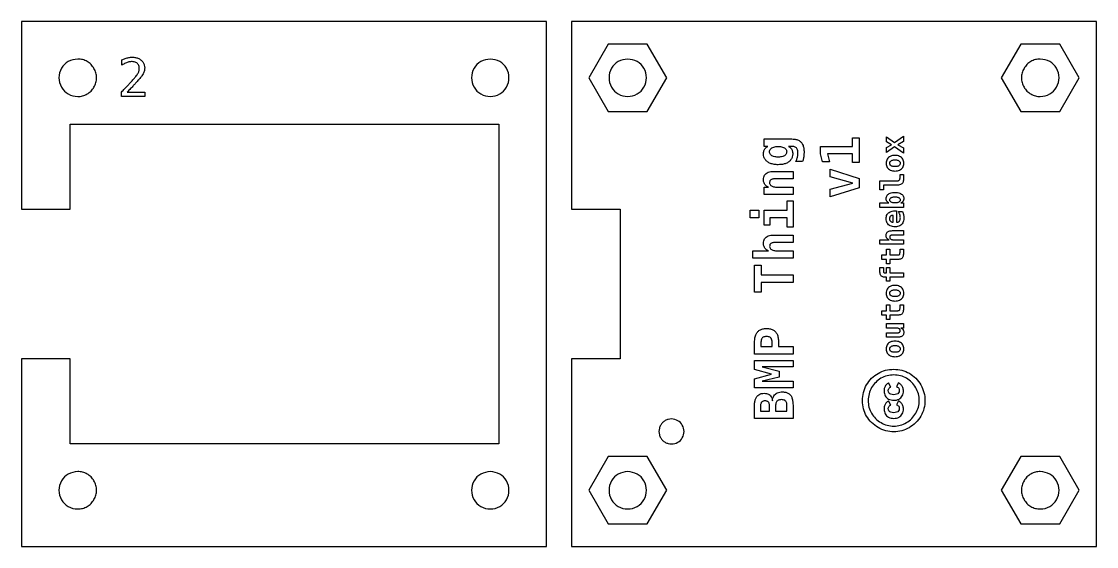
# Model space of a CAD drawing. Extents: x 2 to 176, y 2 to 88.
# Drawn here: x 90 to 176, y 46 to 88 of the extents above; entities that cross this region are included whole.
import ezdxf

# ---------------------------------------------------------------- set-up
doc = ezdxf.new("R2010")
doc.units = 0
for name, color, linetype in [('Material', 7, 'CONTINUOUS'), ('Screws', 7, 'CONTINUOUS'), ('Text', 7, 'CONTINUOUS')]:
    doc.layers.add(name, color=color, linetype=linetype)

msp = doc.modelspace()

# ---------------------------------------------------------------- linework, layer by layer
at = {"layer": 'Material', "color": 1}
for p, q in [((90.000226, 88.000237), (90.000226, 73.000016)), ((132.000075, 88.000237), (90.000226, 88.000237)), ((90.000226, 88.000237), (90.000226, 88.000237)), ((132.000075, 45.999838), (132.000075, 88.000237)), ((133.999882, 88.000237), (133.999882, 73.000016)), ((175.99973, 88.000237), (133.999882, 88.000237)), ((133.999882, 88.000237), (133.999882, 88.000237)), ((175.99973, 45.999838), (175.99973, 88.000237)), ((94.499797, 84.999972), (94.499797, 84.999972)), ((127.499951, 84.999972), (127.499951, 84.999972)), ((138.500005, 84.999972), (138.500005, 84.999972)), ((171.500159, 84.999972), (171.500159, 84.999972)), ((93.900075, 73.000016), (93.900075, 79.799807)), ((93.900075, 79.799807), (128.199995, 79.799807)), ((128.199995, 79.799807), (128.199995, 54.200267)), ((90.000226, 73.000016), (93.900075, 73.000016)), ((133.999882, 73.000016), (137.89973, 73.000016)), ((137.89973, 73.000016), (137.89973, 61.000059)), ((93.900075, 61.000059), (90.000226, 61.000059)), ((90.000226, 61.000059), (90.000226, 45.999838)), ((93.900075, 54.200267), (93.900075, 61.000059)), ((137.89973, 61.000059), (133.999882, 61.000059)), ((133.999882, 61.000059), (133.999882, 45.999838)), ((142.000221, 56.200077), (142.000221, 56.200077)), ((128.199995, 54.200267), (93.900075, 54.200267)), ((94.499797, 51.999817), (94.499797, 51.999817)), ((127.499951, 51.999817), (127.499951, 51.999817)), ((138.500005, 51.999817), (138.500005, 51.999817)), ((171.500159, 51.999817), (171.500159, 51.999817)), ((90.000226, 45.999838), (132.000075, 45.999838)), ((133.999882, 45.999838), (175.99973, 45.999838))]:
    msp.add_line(p, q, dxfattribs=at)
for points, knots in [([(94.499797, 84.999972), (94.631077, 84.990006), (94.89255, 84.970157), (95.2585, 84.812834), (95.572923, 84.573419), (95.814028, 84.258661), (95.965638, 83.892882), (96.017558, 83.500109), (95.965637, 83.107375), (95.814031, 82.741479), (95.57291, 82.427153), (95.258546, 82.186129), (94.892378, 82.03478), (94.369846, 81.965115), (93.713798, 82.141155), (93.141153, 82.714493), (92.928312, 83.501475), (93.140982, 84.280381), (93.714464, 84.877469), (94.235406, 84.95873), (94.499797, 84.999972)], [0, 0, 0, 0, 0.392706, 0.782162, 1.174868, 1.567574, 1.95703, 2.349736, 2.742443, 3.131898, 3.524605, 3.917311, 4.306767, 4.699473, 5.483668, 6.244608, 7.028803, 7.812997, 8.573938, 9.358133, 9.358133, 9.358133, 9.358133]), ([(127.499951, 84.999972), (127.764341, 84.95873), (128.285281, 84.87747), (128.858778, 84.280376), (129.071387, 83.501493), (128.858778, 82.714428), (128.285281, 82.141393), (127.499951, 81.928629), (126.714622, 82.141394), (126.141126, 82.714429), (125.928518, 83.501493), (126.141126, 84.280375), (126.714622, 84.877469), (127.235561, 84.95873), (127.499951, 84.999972)], [0, 0, 0, 0, 0.784195, 1.545135, 2.32933, 3.113525, 3.874465, 4.65866, 5.442853, 6.203793, 6.987987, 7.77218, 8.53312, 9.317314, 9.317314, 9.317314, 9.317314]), ([(138.500005, 84.999972), (138.764395, 84.95873), (139.285334, 84.877469), (139.85883, 84.280375), (140.071438, 83.501493), (139.85883, 82.714429), (139.285334, 82.141394), (138.500005, 81.928629), (137.714675, 82.141393), (137.141178, 82.714428), (136.92857, 83.501493), (137.141178, 84.280376), (137.714675, 84.87747), (138.235615, 84.95873), (138.500005, 84.999972)], [0, 0, 0, 0, 0.784194, 1.545133, 2.329327, 3.113521, 3.87446, 4.658654, 5.442849, 6.203789, 6.987984, 7.772179, 8.533119, 9.317314, 9.317314, 9.317314, 9.317314]), ([(171.500159, 84.999972), (171.76455, 84.95873), (172.285492, 84.877469), (172.858974, 84.280381), (173.071645, 83.501475), (172.858804, 82.714493), (172.286158, 82.141155), (171.63011, 81.965115), (171.107578, 82.03478), (170.74141, 82.186129), (170.427046, 82.427153), (170.185925, 82.741479), (170.034319, 83.107375), (169.982398, 83.500109), (170.034318, 83.892882), (170.185928, 84.258661), (170.427033, 84.573419), (170.741456, 84.812834), (171.107406, 84.970157), (171.368879, 84.990006), (171.500159, 84.999972)], [0, 0, 0, 0, 0.784195, 1.545135, 2.32933, 3.113525, 3.874465, 4.65866, 5.051366, 5.440822, 5.833528, 6.226234, 6.61569, 7.008396, 7.401102, 7.790558, 8.183264, 8.575971, 8.965426, 9.358133, 9.358133, 9.358133, 9.358133]), ([(142.000221, 56.200077), (142.176482, 56.172582), (142.523776, 56.118407), (142.906097, 55.720349), (143.047877, 55.201078), (142.905983, 54.676427), (142.524219, 54.294189), (142.086847, 54.176864), (141.738466, 54.223237), (141.49431, 54.324117), (141.284692, 54.484796), (141.123909, 54.694359), (141.022816, 54.938315), (140.988193, 55.200168), (141.022815, 55.462047), (141.123912, 55.705924), (141.284684, 55.915776), (141.494341, 56.075382), (141.738351, 56.180243), (141.91269, 56.193447), (142.000221, 56.200077)], [0, 0, 0, 0, 0.522796, 1.030089, 1.552886, 2.075682, 2.582975, 3.105771, 3.367606, 3.627273, 3.889108, 4.150943, 4.41061, 4.672445, 4.93428, 5.193947, 5.455782, 5.717617, 5.977284, 6.239119, 6.239119, 6.239119, 6.239119]), ([(94.499797, 51.999817), (94.631077, 51.989851), (94.89255, 51.970002), (95.2585, 51.812678), (95.572924, 51.573263), (95.814029, 51.258505), (95.965638, 50.892725), (96.017558, 50.499952), (95.965637, 50.107219), (95.814031, 49.741322), (95.57291, 49.426997), (95.258546, 49.185973), (94.892378, 49.034624), (94.369846, 48.964959), (93.713798, 49.140998), (93.141153, 49.714336), (92.928312, 50.501318), (93.140981, 51.280225), (93.714463, 51.877314), (94.235406, 51.958575), (94.499797, 51.999817)], [0, 0, 0, 0, 0.392707, 0.782163, 1.174869, 1.567576, 1.957032, 2.349738, 2.742444, 3.1319, 3.524606, 3.917312, 4.306768, 4.699474, 5.483668, 6.244609, 7.028803, 7.812998, 8.573939, 9.358135, 9.358135, 9.358135, 9.358135]), ([(127.499951, 51.999817), (127.764341, 51.958575), (128.285281, 51.877315), (128.858779, 51.28022), (129.071386, 50.501336), (128.858778, 49.714271), (128.285281, 49.141237), (127.499951, 48.928473), (126.714623, 49.141238), (126.141126, 49.714272), (125.928519, 50.501336), (126.141125, 51.280219), (126.714622, 51.877314), (127.235561, 51.958575), (127.499951, 51.999817)], [0, 0, 0, 0, 0.784195, 1.545136, 2.329332, 3.113526, 3.874466, 4.658661, 5.442854, 6.203794, 6.987987, 7.772181, 8.533122, 9.317316, 9.317316, 9.317316, 9.317316]), ([(138.500005, 51.999817), (138.764395, 51.958575), (139.285334, 51.877314), (139.858831, 51.280219), (140.071438, 50.501336), (139.85883, 49.714272), (139.285333, 49.141238), (138.500005, 48.928473), (137.714676, 49.141237), (137.141178, 49.714271), (136.92857, 50.501336), (137.141177, 51.28022), (137.714675, 51.877315), (138.235615, 51.958575), (138.500005, 51.999817)], [0, 0, 0, 0, 0.784194, 1.545135, 2.329329, 3.113522, 3.874462, 4.658655, 5.44285, 6.20379, 6.987984, 7.77218, 8.533121, 9.317316, 9.317316, 9.317316, 9.317316]), ([(171.500159, 51.999817), (171.764551, 51.958575), (172.285493, 51.877314), (172.858975, 51.280225), (173.071645, 50.501318), (172.858803, 49.714336), (172.286158, 49.140998), (171.63011, 48.964959), (171.107578, 49.034624), (170.74141, 49.185973), (170.427046, 49.426997), (170.185925, 49.741322), (170.034319, 50.107219), (169.982399, 50.499952), (170.034318, 50.892725), (170.185928, 51.258505), (170.427033, 51.573263), (170.741456, 51.812678), (171.107406, 51.970002), (171.368879, 51.989851), (171.500159, 51.999817)], [0, 0, 0, 0, 0.784195, 1.545136, 2.329332, 3.113526, 3.874466, 4.658661, 5.051367, 5.440822, 5.833529, 6.226235, 6.61569, 7.008396, 7.401103, 7.790559, 8.183266, 8.575972, 8.965428, 9.358135, 9.358135, 9.358135, 9.358135])]:
    msp.add_open_spline(points, degree=3, knots=knots, dxfattribs=at)
at = {"layer": 'Screws', "color": 5}
for p, q in [((136.93841, 86.195006), (135.38233, 83.500115)), ((136.93841, 86.199968), (136.93841, 86.195006)), ((136.93841, 86.199967), (136.93841, 86.199968)), ((136.941233, 86.199967), (136.93841, 86.199967)), ((140.05615, 86.199967), (136.941233, 86.199967)), ((140.058973, 86.199967), (140.05615, 86.198302)), ((140.05615, 86.198302), (140.05615, 86.199967)), ((141.61781, 83.500114), (140.058973, 86.199967)), ((169.938017, 86.194456), (168.382487, 83.500116)), ((169.938017, 86.199968), (169.938017, 86.194456)), ((169.941319, 86.199968), (169.938017, 86.199968)), ((169.938017, 86.199968), (169.938017, 86.199968)), ((173.056237, 86.199968), (169.941319, 86.199968)), ((173.059059, 86.199968), (173.056237, 86.198303)), ((173.056237, 86.198303), (173.056237, 86.199968)), ((174.617896, 83.500116), (173.059059, 86.199968)), ((135.38233, 83.500115), (136.93841, 80.804672)), ((140.058973, 80.799711), (141.61781, 83.500114)), ((168.382487, 83.500116), (169.938017, 80.805224)), ((173.059059, 80.799712), (174.617896, 83.500116)), ((136.93841, 80.804672), (136.93841, 80.799711)), ((136.93841, 80.799711), (136.941233, 80.799711)), ((136.941233, 80.799711), (140.05615, 80.799711)), ((140.05615, 80.799711), (140.05615, 80.801376)), ((140.05615, 80.801376), (140.058973, 80.799711)), ((169.938017, 80.805224), (169.938017, 80.799712)), ((169.938017, 80.799712), (169.941319, 80.799712)), ((169.941319, 80.799712), (173.056237, 80.799712)), ((173.056237, 80.799712), (173.056237, 80.801378)), ((173.056237, 80.801378), (173.059059, 80.799712)), ((136.938345, 53.195395), (135.382265, 50.499953)), ((136.940603, 53.199798), (136.938345, 53.199798)), ((136.938345, 53.199798), (136.938345, 53.195395)), ((136.941168, 53.200362), (136.940603, 53.199798)), ((136.941142, 53.200348), (136.941168, 53.200362)), ((136.942271, 53.199784), (136.941142, 53.200348)), ((140.056085, 53.199784), (136.942271, 53.199784)), ((140.058908, 53.200348), (140.056085, 53.198655)), ((140.056085, 53.198655), (140.056085, 53.199784)), ((141.617745, 50.499944), (140.058908, 53.200348)), ((169.937938, 53.194831), (168.382408, 50.499939)), ((169.94076, 53.199798), (169.937938, 53.199798)), ((169.937938, 53.199798), (169.937938, 53.194831)), ((169.941325, 53.200362), (169.94076, 53.199798)), ((169.941212, 53.200351), (169.941325, 53.200362)), ((169.942341, 53.199787), (169.941212, 53.200351)), ((173.056158, 53.199787), (169.942341, 53.199787)), ((173.05898, 53.200351), (173.056158, 53.198658)), ((173.056158, 53.198658), (173.056158, 53.199787)), ((174.617817, 50.499947), (173.05898, 53.200351)), ((135.382265, 50.499953), (136.938345, 47.805061)), ((140.058908, 47.800094), (141.617745, 50.499944)), ((168.382408, 50.499939), (169.937938, 47.8056)), ((173.05898, 47.800097), (174.617817, 50.499947)), ((136.938345, 47.805061), (136.938345, 47.800094)), ((136.938345, 47.800094), (136.941168, 47.800094)), ((136.941168, 47.800094), (140.056085, 47.800094)), ((140.056085, 47.800094), (140.056085, 47.801787)), ((140.056085, 47.801787), (140.058908, 47.800094)), ((169.937938, 47.8056), (169.937938, 47.800097)), ((169.937938, 47.800097), (169.94124, 47.800097)), ((169.94124, 47.800097), (173.056158, 47.800097)), ((173.056158, 47.800097), (173.056158, 47.80179)), ((173.056158, 47.80179), (173.05898, 47.800097))]:
    msp.add_line(p, q, dxfattribs=at)
at = {"layer": 'Text', "color": 7}
for p, q in [((98.024806, 84.515616), (98.024806, 84.937296)), ((98.000001, 82.000011), (98.000001, 82.351409)), ((99.874967, 82.000011), (98.000001, 82.000011)), ((98.456855, 82.351409), (99.874967, 82.351409)), ((98.456855, 82.351409), (98.456855, 82.351409)), ((99.874967, 82.351409), (99.874967, 82.000011)), ((149.411207, 78.002595), (149.411207, 78.608243)), ((149.411207, 78.608243), (151.552679, 78.608243)), ((151.552679, 78.608243), (151.552679, 78.608243)), ((156.480544, 78.00673), (156.480544, 78.688858)), ((156.480544, 78.688858), (157.01798, 78.688858)), ((157.01798, 78.688858), (157.01798, 76.731355)), ((159.201014, 78.78446), (159.847314, 78.329879)), ((159.201014, 78.372082), (159.201014, 78.78446)), ((159.201014, 78.78446), (159.201014, 78.78446)), ((159.603745, 78.1466), (159.201014, 78.372082)), ((159.847314, 78.329879), (160.551489, 78.824251)), ((160.551489, 78.411873), (160.096911, 78.1466)), ((160.551489, 78.824251), (160.551489, 78.411873)), ((149.706796, 78.002595), (149.411207, 78.002595)), ((150.531553, 78.002595), (150.531553, 78.002595)), ((151.620892, 78.002595), (151.370778, 78.002595)), ((153.931863, 77.417618), (153.931863, 78.00673)), ((153.931863, 78.00673), (156.480544, 78.00673)), ((154.084824, 76.778898), (153.931863, 77.417618)), ((156.480544, 77.413484), (154.477565, 77.413484)), ((154.477565, 77.413484), (154.634661, 76.778898)), ((156.480544, 76.731355), (156.480544, 77.413484)), ((159.201014, 77.922325), (159.603745, 78.1466)), ((159.847314, 77.96935), (159.201014, 77.509947)), ((159.201014, 77.509947), (159.201014, 77.922325)), ((160.551489, 77.470156), (159.847314, 77.96935)), ((160.096911, 78.1466), (160.551489, 77.882534)), ((160.551489, 77.882534), (160.551489, 77.470156)), ((152.489055, 76.787166), (151.933018, 76.787166)), ((154.634661, 76.778898), (154.084824, 76.778898)), ((157.01798, 76.731355), (156.480544, 76.731355)), ((156.480544, 76.731355), (156.480544, 76.731355)), ((159.455434, 76.661075), (159.455434, 76.661075)), ((150.223561, 76.009952), (151.726313, 76.009952)), ((150.223561, 76.009952), (150.223561, 76.009952)), ((151.726313, 76.009952), (151.726313, 75.408439)), ((154.702874, 76.179451), (157.01798, 75.443578)), ((154.702874, 75.565535), (154.702874, 76.179451)), ((154.702874, 76.179451), (154.702874, 76.179451)), ((159.877458, 76.036479), (159.877458, 76.036479)), ((160.280189, 75.469761), (160.280189, 75.751915)), ((160.280189, 75.751915), (160.551489, 75.751915)), ((160.551489, 75.751915), (160.551489, 75.370887)), ((151.726313, 75.408439), (150.316579, 75.408439)), ((156.509483, 75.069441), (154.702874, 75.565535)), ((154.702874, 74.575415), (156.509483, 75.069441)), ((157.01798, 75.443578), (157.01798, 74.697371)), ((158.67529, 74.541308), (158.67529, 75.25272)), ((158.67529, 75.25272), (159.988388, 75.25272)), ((159.988388, 74.899426), (158.946593, 74.899426)), ((158.946593, 74.899426), (158.946593, 74.541308)), ((159.988388, 74.899426), (159.988388, 74.899426)), ((149.411207, 74.151668), (149.411207, 74.753181)), ((149.411207, 74.753181), (149.758473, 74.753181)), ((151.726313, 74.151668), (149.411207, 74.151668)), ((150.401328, 74.753181), (151.726313, 74.753181)), ((151.726313, 74.753181), (151.726313, 74.151668)), ((157.01798, 74.697371), (154.702874, 73.961498)), ((154.702874, 73.961498), (154.702874, 74.575415)), ((158.946593, 74.541308), (158.67529, 74.541308)), ((159.879868, 73.972178), (159.879868, 73.972178)), ((151.261225, 72.905232), (151.261225, 73.657641)), ((151.261225, 73.657641), (151.726313, 73.657641)), ((151.726313, 73.657641), (151.726313, 71.545108)), ((158.67529, 73.12813), (158.67529, 73.480218)), ((158.67529, 73.480218), (159.392733, 73.480218)), ((160.551489, 73.12813), (158.67529, 73.12813)), ((159.392733, 73.480218), (159.392733, 73.480218)), ((160.351329, 73.480218), (160.551489, 73.480218)), ((160.551489, 73.480218), (160.551489, 73.12813)), ((148.284661, 72.299584), (148.284661, 72.905232)), ((148.284661, 72.905232), (148.991594, 72.905232)), ((148.991594, 72.299584), (148.284661, 72.299584)), ((148.284661, 72.299584), (148.284661, 72.299584)), ((148.991594, 72.905232), (148.991594, 72.299584)), ((149.411207, 71.706339), (149.411207, 72.905232)), ((149.411207, 72.905232), (151.261225, 72.905232)), ((151.261225, 72.299584), (149.876295, 72.299584)), ((149.876295, 72.299584), (149.876295, 71.706339)), ((151.261225, 71.545108), (151.261225, 72.299584)), ((159.725605, 72.491476), (159.725529, 72.491476)), ((159.726734, 71.93561), (159.725605, 72.491476)), ((159.847308, 72.847182), (159.990796, 72.847182)), ((159.990796, 72.847182), (159.990796, 71.931992)), ((160.160812, 72.790511), (160.485167, 72.790511)), ((160.485167, 72.790511), (160.485173, 72.790511)), ((149.876295, 71.706339), (149.411207, 71.706339)), ((149.411207, 71.706339), (149.411207, 71.706339)), ((151.726313, 71.545108), (151.261225, 71.545108)), ((150.223561, 70.916723), (151.726313, 70.916723)), ((150.223561, 70.916723), (150.223561, 70.916723)), ((151.726313, 70.916723), (151.726313, 70.315209)), ((158.67529, 70.183607), (158.67529, 70.53449)), ((158.67529, 70.53449), (159.403584, 70.53449)), ((159.674884, 71.267606), (160.551489, 71.267606)), ((159.674884, 71.267606), (159.674884, 71.267606)), ((160.551489, 70.916723), (159.729145, 70.916723)), ((159.778584, 70.53449), (160.551489, 70.53449)), ((160.551489, 71.267606), (160.551489, 70.916723)), ((160.551489, 70.53449), (160.551489, 70.183607)), ((148.50997, 69.058439), (148.50997, 69.659952)), ((148.50997, 69.659952), (149.758473, 69.659952)), ((151.726313, 70.315209), (150.316579, 70.315209)), ((150.401328, 69.659952), (151.726313, 69.659952)), ((151.726313, 69.659952), (151.726313, 69.058439)), ((160.551489, 70.183607), (158.67529, 70.183607)), ((159.201014, 69.322677), (159.201014, 69.784492)), ((159.201014, 69.784492), (159.472314, 69.784492)), ((159.472314, 69.784492), (159.472314, 69.322677)), ((160.280189, 69.513191), (160.280189, 69.784492)), ((160.280189, 69.784492), (160.551489, 69.784492)), ((160.551489, 69.784492), (160.551489, 69.48787)), ((151.726313, 69.058439), (148.50997, 69.058439)), ((158.817572, 69.322677), (159.201014, 69.322677)), ((158.817572, 68.969383), (158.817572, 69.322677)), ((158.817572, 69.322677), (158.817572, 69.322677)), ((159.201014, 68.969383), (158.817572, 68.969383)), ((159.201014, 68.624529), (159.201014, 68.969383)), ((159.472314, 69.322677), (160.111378, 69.322677)), ((160.094498, 68.969383), (159.472314, 68.969383)), ((159.472314, 68.969383), (159.472314, 68.624529)), ((148.640196, 66.342325), (148.640196, 68.518937)), ((148.640196, 68.518937), (149.173494, 68.518937)), ((149.173494, 68.518937), (149.173494, 67.735522)), ((158.67529, 68.020431), (158.67529, 68.311025)), ((158.67529, 68.311025), (158.946593, 68.311025)), ((158.946593, 68.311025), (158.946593, 68.034901)), ((159.472314, 68.624529), (159.201014, 68.624529)), ((159.201014, 67.896236), (159.201014, 68.311025)), ((159.201014, 68.311025), (159.472314, 68.311025)), ((159.472314, 68.311025), (159.472314, 67.896236)), ((149.173494, 67.735522), (151.726313, 67.735522)), ((151.726313, 67.12574), (149.173494, 67.12574)), ((149.173494, 67.12574), (149.173494, 66.342325)), ((151.726313, 67.735522), (151.726313, 67.12574)), ((151.726313, 67.735522), (151.726313, 67.735522)), ((159.082847, 67.896236), (159.201014, 67.896236)), ((159.082847, 67.896236), (159.082847, 67.896236)), ((159.201014, 67.542941), (159.10696, 67.542941)), ((159.201014, 67.214968), (159.201014, 67.542941)), ((159.472314, 67.214968), (159.201014, 67.214968)), ((159.472314, 67.896236), (160.551489, 67.896236)), ((160.551489, 67.542941), (159.472314, 67.542941)), ((159.472314, 67.542941), (159.472314, 67.214968)), ((160.551489, 67.896236), (160.551489, 67.542941)), ((149.173494, 66.342325), (148.640196, 66.342325)), ((159.455434, 66.262399), (159.455434, 66.262399)), ((159.877458, 65.637803), (159.877458, 65.637803)), ((158.817572, 64.866102), (159.201014, 64.866102)), ((158.817572, 64.512807), (158.817572, 64.866102)), ((158.817572, 64.866102), (158.817572, 64.866102)), ((159.201014, 64.512807), (158.817572, 64.512807)), ((159.201014, 64.866102), (159.201014, 65.327917)), ((159.201014, 65.327917), (159.472314, 65.327917)), ((159.201014, 64.167953), (159.201014, 64.512807)), ((159.472314, 65.327917), (159.472314, 64.866102)), ((159.472314, 64.866102), (160.111378, 64.866102)), ((160.094498, 64.512807), (159.472314, 64.512807)), ((159.472314, 64.512807), (159.472314, 64.167953)), ((160.280189, 65.056616), (160.280189, 65.327917)), ((160.280189, 65.327917), (160.551489, 65.327917)), ((160.551489, 65.327917), (160.551489, 65.031294)), ((159.472314, 64.167953), (159.201014, 64.167953)), ((159.201014, 63.474628), (159.201014, 63.827922)), ((159.201014, 63.827922), (160.551489, 63.827922)), ((160.551489, 63.827922), (160.551489, 63.474628)), ((159.976332, 63.474628), (159.201014, 63.474628)), ((159.201014, 62.741511), (159.201014, 63.094806)), ((159.201014, 63.094806), (160.025769, 63.094806)), ((160.551489, 63.474628), (160.351329, 63.474628)), ((148.640196, 61.397925), (148.640196, 62.235083)), ((149.152824, 62.257819), (149.152824, 62.007705)), ((149.152824, 62.007705), (150.058196, 62.007705)), ((149.152824, 62.007705), (149.152824, 62.007705)), ((150.058196, 62.007705), (150.058196, 62.257819)), ((150.570827, 62.235083), (150.570827, 62.007705)), ((150.570827, 62.007705), (151.726313, 62.007705)), ((151.726313, 62.007705), (151.726313, 61.397925)), ((160.080029, 62.741511), (159.201014, 62.741511)), ((160.080029, 62.741511), (160.080029, 62.741511)), ((151.726313, 61.397925), (148.640196, 61.397925)), ((148.640196, 61.397925), (148.640196, 61.397925)), ((159.455434, 61.805823), (159.455434, 61.805823)), ((159.877458, 61.181229), (159.877458, 61.181229)), ((148.640196, 60.155622), (148.640196, 60.887362)), ((148.640196, 60.887362), (151.726313, 60.887362)), ((151.726313, 60.362327), (149.254111, 60.362327)), ((149.254111, 60.362327), (150.603898, 60.035734)), ((151.726313, 60.887362), (151.726313, 60.362327)), ((149.994118, 59.789755), (148.640196, 60.155622)), ((148.640196, 59.421816), (149.994118, 59.789755)), ((148.640196, 58.694213), (148.640196, 59.421816)), ((150.603898, 59.549976), (149.254111, 59.219245)), ((150.603898, 60.035734), (150.603898, 59.549976)), ((151.726313, 58.694213), (148.640196, 58.694213)), ((148.640196, 58.694213), (148.640196, 58.694213)), ((149.254111, 59.219245), (151.726313, 59.219245)), ((151.726313, 59.219245), (151.726313, 58.694213)), ((159.538819, 58.758408), (159.364313, 59.09115)), ((159.364313, 59.09115), (159.364313, 59.09115)), ((160.164658, 59.099445), (160.006797, 58.788899)), ((157.279789, 57.672408), (157.279789, 57.672408)), ((157.731832, 57.679209), (157.731832, 57.679209)), ((159.53882, 57.314228), (159.364313, 57.646971)), ((159.364313, 57.646971), (159.364313, 57.646971)), ((160.164659, 57.655266), (160.006798, 57.34472)), ((148.636061, 56.228215), (148.636061, 57.22247)), ((149.121819, 57.22247), (149.121819, 56.817325)), ((149.121819, 56.817325), (149.839087, 56.817325)), ((149.121819, 56.817325), (149.121819, 56.817325)), ((149.839087, 56.817325), (149.839087, 57.22247)), ((150.324845, 57.22247), (150.324845, 56.817325)), ((150.324845, 56.817325), (151.238486, 56.817325)), ((150.324845, 56.817325), (150.324845, 56.817325)), ((151.238486, 56.817325), (151.238486, 57.22247)), ((151.726313, 57.22247), (151.726313, 56.228215)), ((151.726313, 56.228215), (148.636061, 56.228215)), ((148.636061, 56.228215), (148.636061, 56.228215))]:
    msp.add_line(p, q, dxfattribs=at)
for points, knots in [([(98.024806, 84.937296), (98.071551, 84.9586), (98.163273, 85.000404), (98.302916, 85.051201), (98.440963, 85.091845), (98.57813, 85.120586), (98.714328, 85.138054), (98.899183, 85.145852), (99.124406, 85.126945), (99.375597, 85.04666), (99.581626, 84.909968), (99.740843, 84.731614), (99.836246, 84.511027), (99.860069, 84.307187), (99.847337, 84.135785), (99.815527, 84.002048), (99.762053, 83.867465), (99.686573, 83.728292), (99.58602, 83.582203), (99.478469, 83.450184), (99.367618, 83.325184), (99.255264, 83.201177), (99.114831, 83.049719), (98.938401, 82.859685), (98.714895, 82.622887), (98.548487, 82.447813), (98.456855, 82.351409)], [0, 0, 0, 0, 0.154061, 0.302299, 0.44535, 0.585449, 0.722285, 0.856777, 1.140114, 1.395713, 1.639189, 1.873448, 2.102989, 2.348608, 2.481303, 2.61718, 2.75921, 2.91458, 3.091167, 3.290461, 3.425048, 3.592372, 3.792456, 4.044679, 4.370293, 4.769306, 4.769306, 4.769306, 4.769306]), ([(98.000001, 82.351409), (98.08237, 82.438319), (98.240187, 82.604835), (98.465531, 82.844602), (98.666225, 83.05994), (98.83637, 83.244078), (98.969309, 83.390878), (99.089082, 83.524697), (99.19208, 83.658098), (99.286643, 83.793221), (99.354402, 83.911543), (99.396359, 84.021844), (99.421075, 84.129721), (99.430024, 84.256012), (99.417, 84.394432), (99.365757, 84.535592), (99.27798, 84.648712), (99.161245, 84.732827), (99.017033, 84.781707), (98.870114, 84.794043), (98.728199, 84.785124), (98.595881, 84.761935), (98.459375, 84.723436), (98.318301, 84.669353), (98.171753, 84.600314), (98.074949, 84.544517), (98.024806, 84.515616)], [0, 0, 0, 0, 0.359224, 0.688262, 0.987119, 1.242313, 1.440367, 1.581307, 1.780937, 1.945491, 2.075948, 2.188772, 2.298259, 2.406733, 2.567486, 2.711839, 2.851037, 2.990574, 3.137463, 3.302041, 3.429745, 3.563307, 3.704245, 3.854576, 4.016094, 4.18966, 4.18966, 4.18966, 4.18966]), ([(151.552679, 78.608243), (151.665362, 78.603978), (151.871637, 78.59617), (152.150597, 78.51421), (152.366441, 78.367043), (152.510918, 78.147681), (152.589237, 77.865154), (152.605573, 77.613602), (152.600603, 77.415476), (152.59106, 77.289876), (152.574473, 77.164994), (152.55338, 77.039639), (152.525205, 76.913331), (152.501197, 76.829542), (152.489055, 76.787166)], [0, 0, 0, 0, 0.337408, 0.617651, 0.860562, 1.104803, 1.388588, 1.730993, 1.857354, 1.983126, 2.108643, 2.235171, 2.364387, 2.496611, 2.496611, 2.496611, 2.496611]), ([(151.370778, 78.002595), (151.405316, 77.981987), (151.472445, 77.941932), (151.555922, 77.86134), (151.62069, 77.767976), (151.665827, 77.660476), (151.692189, 77.539362), (151.702626, 77.371109), (151.677488, 77.163892), (151.568522, 76.941744), (151.388662, 76.765248), (151.152159, 76.635264), (150.863963, 76.559207), (150.54211, 76.537896), (150.217005, 76.559329), (149.91866, 76.635023), (149.673572, 76.764589), (149.486458, 76.939847), (149.372476, 77.160803), (149.345323, 77.365701), (149.357528, 77.531244), (149.388748, 77.651223), (149.44092, 77.760429), (149.512114, 77.857112), (149.600822, 77.940642), (149.671041, 77.981693), (149.706796, 78.002595)], [0, 0, 0, 0, 0.120336, 0.233882, 0.344989, 0.459106, 0.581298, 0.715038, 0.963874, 1.198065, 1.44281, 1.708007, 1.999045, 2.329645, 2.671926, 2.972936, 3.245979, 3.495302, 3.73012, 3.976877, 4.104764, 4.226598, 4.346483, 4.465597, 4.585044, 4.708966, 4.708966, 4.708966, 4.708966]), ([(150.531553, 78.002595), (150.467027, 78.000438), (150.345785, 77.996384), (150.176902, 77.957449), (150.037374, 77.892631), (149.92885, 77.806876), (149.860497, 77.697148), (149.840799, 77.57511), (149.860369, 77.453377), (149.928027, 77.344586), (150.035265, 77.258358), (150.175501, 77.19516), (150.344837, 77.157853), (150.531936, 77.147299), (150.719255, 77.157846), (150.889293, 77.195089), (151.029863, 77.258299), (151.13714, 77.34459), (151.204816, 77.453376), (151.224327, 77.575098), (151.204866, 77.696998), (151.137355, 77.806638), (151.029481, 77.893363), (150.888809, 77.957297), (150.718711, 77.996417), (150.596547, 78.00045), (150.531553, 78.002595)], [0, 0, 0, 0, 0.19337, 0.363335, 0.515895, 0.651754, 0.772638, 0.894336, 1.014863, 1.134801, 1.269631, 1.42191, 1.592388, 1.786888, 1.982533, 2.153682, 2.306169, 2.440999, 2.560937, 2.681464, 2.803122, 2.923652, 3.058629, 3.212435, 3.383741, 3.578484, 3.578484, 3.578484, 3.578484]), ([(151.933018, 76.787166), (151.952994, 76.825197), (151.992435, 76.900289), (152.039116, 77.017375), (152.075267, 77.135765), (152.100587, 77.256072), (152.11566, 77.378475), (152.12155, 77.513032), (152.112359, 77.651224), (152.072992, 77.78263), (152.002382, 77.885477), (151.900247, 77.956518), (151.76934, 77.996638), (151.6731, 78.0005), (151.620892, 78.002595)], [0, 0, 0, 0, 0.128802, 0.254319, 0.377468, 0.499766, 0.622661, 0.747016, 0.903552, 1.036034, 1.153726, 1.270481, 1.402307, 1.558614, 1.558614, 1.558614, 1.558614]), ([(159.877458, 76.036479), (159.809442, 76.039566), (159.680827, 76.045404), (159.502229, 76.102798), (159.356208, 76.198003), (159.24625, 76.326822), (159.180485, 76.486122), (159.162199, 76.661262), (159.180455, 76.836352), (159.246063, 76.995883), (159.3566, 77.124023), (159.502043, 77.220391), (159.680789, 77.276582), (159.877496, 77.292318), (160.074366, 77.276579), (160.253363, 77.220265), (160.399461, 77.124455), (160.509377, 76.995705), (160.574557, 76.836294), (160.592665, 76.661262), (160.574527, 76.48618), (160.509191, 76.326998), (160.399852, 76.197572), (160.253179, 76.102925), (160.074326, 76.045403), (159.945525, 76.039565), (159.877458, 76.036479)], [0, 0, 0, 0, 0.203572, 0.384949, 0.555247, 0.720391, 0.885213, 1.064137, 1.243594, 1.408416, 1.57315, 1.743819, 1.925321, 2.128905, 2.332621, 2.514505, 2.685732, 2.850033, 3.0147, 3.194141, 3.373049, 3.537716, 3.702427, 3.873286, 4.055045, 4.258749, 4.258749, 4.258749, 4.258749]), ([(159.455434, 76.661075), (159.457607, 76.634423), (159.461863, 76.582204), (159.50331, 76.511533), (159.56842, 76.45699), (159.654357, 76.416991), (159.759891, 76.393993), (159.877499, 76.387512), (159.995256, 76.393982), (160.101112, 76.417127), (160.187429, 76.456593), (160.252469, 76.511682), (160.292209, 76.582287), (160.303195, 76.661299), (160.292234, 76.740419), (160.252576, 76.811492), (160.187465, 76.866771), (160.101109, 76.906223), (159.995256, 76.929377), (159.877499, 76.935843), (159.75989, 76.929366), (159.65436, 76.906359), (159.568384, 76.866374), (159.503204, 76.811642), (159.461825, 76.740502), (159.457597, 76.687948), (159.455434, 76.661075)], [0, 0, 0, 0, 0.07936, 0.155486, 0.238101, 0.330983, 0.437057, 0.560176, 0.683428, 0.789892, 0.883378, 0.96549, 1.04142, 1.12076, 1.200761, 1.277042, 1.359243, 1.452729, 1.559193, 1.682444, 1.805564, 1.911638, 2.00452, 2.087222, 2.163699, 2.243721, 2.243721, 2.243721, 2.243721]), ([(149.758473, 74.753181), (149.71806, 74.769026), (149.639274, 74.799916), (149.537639, 74.875671), (149.45658, 74.970281), (149.397392, 75.082486), (149.362215, 75.210053), (149.35045, 75.36743), (149.368419, 75.542716), (149.443092, 75.718099), (149.572551, 75.853693), (149.749792, 75.947359), (149.972227, 76.001686), (150.135183, 76.007045), (150.223561, 76.009952)], [0, 0, 0, 0, 0.129751, 0.252953, 0.375767, 0.500804, 0.630372, 0.769817, 0.972478, 1.153253, 1.331008, 1.523548, 1.746983, 2.011762, 2.011762, 2.011762, 2.011762]), ([(150.316579, 75.408439), (150.265794, 75.407225), (150.174219, 75.405037), (150.051819, 75.382753), (149.958036, 75.342858), (149.89084, 75.282066), (149.853662, 75.198894), (149.843257, 75.103177), (149.856954, 75.002354), (149.909958, 74.91083), (149.995275, 74.839054), (150.108734, 74.788477), (150.247175, 74.757913), (150.347485, 74.754834), (150.401328, 74.753181)], [0, 0, 0, 0, 0.152257, 0.274548, 0.371052, 0.45441, 0.539784, 0.637923, 0.740513, 0.839565, 0.947659, 1.069621, 1.208854, 1.370186, 1.370186, 1.370186, 1.370186]), ([(159.988388, 75.25272), (160.020414, 75.253531), (160.078122, 75.254991), (160.154962, 75.270418), (160.214521, 75.297632), (160.254779, 75.342409), (160.277034, 75.401839), (160.279078, 75.445845), (160.280189, 75.469761)], [0, 0, 0, 0, 0.095951, 0.172897, 0.233951, 0.288772, 0.348855, 0.420377, 0.420377, 0.420377, 0.420377]), ([(160.551489, 75.370887), (160.549293, 75.31979), (160.545256, 75.225861), (160.502075, 75.098816), (160.424504, 75.001182), (160.308813, 74.939299), (160.160276, 74.904564), (160.049485, 74.901252), (159.988388, 74.899426)], [0, 0, 0, 0, 0.152883, 0.281036, 0.395701, 0.517958, 0.666814, 0.84983, 0.84983, 0.84983, 0.84983]), ([(159.392733, 73.480218), (159.36943, 73.494773), (159.324853, 73.522615), (159.268154, 73.57348), (159.22363, 73.629221), (159.191555, 73.690294), (159.172262, 73.756757), (159.164904, 73.852521), (159.180056, 73.97232), (159.243847, 74.103205), (159.352109, 74.204393), (159.496677, 74.276575), (159.676294, 74.317996), (159.876647, 74.329473), (160.076685, 74.318085), (160.255224, 74.27725), (160.400144, 74.206728), (160.509209, 74.107871), (160.57463, 73.980446), (160.589982, 73.86038), (160.582567, 73.761757), (160.562746, 73.689516), (160.529342, 73.624433), (160.482423, 73.567206), (160.422649, 73.517573), (160.375711, 73.492989), (160.351329, 73.480218)], [0, 0, 0, 0, 0.082306, 0.157441, 0.227264, 0.29528, 0.363077, 0.433295, 0.582335, 0.719662, 0.861218, 1.018692, 1.199229, 1.410336, 1.619019, 1.798583, 1.956163, 2.09758, 2.232403, 2.376704, 2.454687, 2.528116, 2.59984, 2.67251, 2.748725, 2.831115, 2.831115, 2.831115, 2.831115]), ([(159.879868, 73.972178), (159.839477, 73.971014), (159.764263, 73.968847), (159.660335, 73.947595), (159.575451, 73.912272), (159.510571, 73.863412), (159.470189, 73.799462), (159.458857, 73.727356), (159.470234, 73.655156), (159.51059, 73.590874), (159.575354, 73.541354), (159.660232, 73.505169), (159.764227, 73.484092), (159.879868, 73.478139), (159.99551, 73.484092), (160.099506, 73.505169), (160.184385, 73.541353), (160.249147, 73.590874), (160.289503, 73.655157), (160.300879, 73.727356), (160.289548, 73.799462), (160.249167, 73.863412), (160.184288, 73.912273), (160.099402, 73.947595), (159.995474, 73.968847), (159.92026, 73.971014), (159.879868, 73.972178)], [0, 0, 0, 0, 0.121063, 0.225433, 0.316278, 0.394952, 0.465335, 0.537272, 0.609341, 0.680067, 0.759159, 0.850272, 0.954727, 1.075798, 1.196869, 1.301325, 1.39244, 1.471531, 1.542256, 1.614325, 1.686262, 1.756645, 1.835317, 1.926163, 2.030535, 2.151598, 2.151598, 2.151598, 2.151598]), ([(160.485173, 72.790511), (160.495868, 72.763135), (160.517163, 72.708629), (160.542259, 72.624736), (160.562201, 72.539577), (160.57631, 72.452199), (160.584626, 72.361953), (160.588708, 72.231047), (160.575987, 72.068542), (160.516131, 71.888418), (160.412249, 71.744113), (160.266301, 71.641914), (160.084751, 71.583093), (159.883929, 71.567144), (159.683542, 71.583043), (159.503162, 71.64017), (159.355953, 71.737736), (159.245582, 71.869971), (159.18022, 72.034331), (159.162525, 72.215506), (159.17922, 72.395458), (159.239001, 72.558026), (159.342259, 72.687626), (159.481495, 72.782369), (159.654882, 72.83857), (159.78046, 72.84419), (159.847308, 72.847182)], [0, 0, 0, 0, 0.088141, 0.175492, 0.262425, 0.350374, 0.4408, 0.53409, 0.743256, 0.926298, 1.096567, 1.267357, 1.451657, 1.662398, 1.868142, 2.051422, 2.223725, 2.390925, 2.560204, 2.746047, 2.932261, 3.098418, 3.258066, 3.421172, 3.596953, 3.797031, 3.797031, 3.797031, 3.797031]), ([(159.725529, 72.491476), (159.696798, 72.489768), (159.643253, 72.486584), (159.570039, 72.462418), (159.512314, 72.421891), (159.470072, 72.366087), (159.446425, 72.29494), (159.439815, 72.217678), (159.446744, 72.141222), (159.472091, 72.073639), (159.515205, 72.018475), (159.573093, 71.975931), (159.645274, 71.94698), (159.698506, 71.93955), (159.726734, 71.93561)], [0, 0, 0, 0, 0.086094, 0.160451, 0.228, 0.294667, 0.366746, 0.449799, 0.52595, 0.595293, 0.663199, 0.733001, 0.808535, 0.893807, 0.893807, 0.893807, 0.893807]), ([(159.990796, 71.931992), (160.023474, 71.933862), (160.08462, 71.937359), (160.168016, 71.96949), (160.232902, 72.024021), (160.27723, 72.100337), (160.302287, 72.195718), (160.308465, 72.292647), (160.304144, 72.384263), (160.29239, 72.464622), (160.272743, 72.544731), (160.244303, 72.625491), (160.207249, 72.708216), (160.17663, 72.762478), (160.160812, 72.790511)], [0, 0, 0, 0, 0.097751, 0.182911, 0.263054, 0.347264, 0.443328, 0.556471, 0.637352, 0.71818, 0.799708, 0.884408, 0.97472, 1.07124, 1.07124, 1.07124, 1.07124]), ([(149.758473, 69.659952), (149.71806, 69.675797), (149.639274, 69.706687), (149.537639, 69.782442), (149.45658, 69.877052), (149.397392, 69.989257), (149.362215, 70.116823), (149.35045, 70.2742), (149.368419, 70.449487), (149.443092, 70.62487), (149.572551, 70.760464), (149.749792, 70.85413), (149.972227, 70.908457), (150.135183, 70.913816), (150.223561, 70.916723)], [0, 0, 0, 0, 0.129751, 0.252953, 0.375767, 0.500804, 0.630372, 0.769817, 0.972478, 1.153253, 1.331008, 1.523548, 1.746983, 2.011762, 2.011762, 2.011762, 2.011762]), ([(159.403584, 70.53449), (159.38001, 70.543732), (159.334051, 70.561752), (159.274764, 70.605942), (159.227482, 70.661132), (159.192954, 70.726584), (159.172433, 70.800998), (159.16557, 70.892801), (159.176052, 70.995052), (159.219612, 71.097358), (159.29513, 71.176454), (159.39852, 71.231094), (159.528273, 71.262784), (159.623331, 71.26591), (159.674884, 71.267606)], [0, 0, 0, 0, 0.075688, 0.147556, 0.219196, 0.292135, 0.367717, 0.44906, 0.567279, 0.672731, 0.776421, 0.888736, 1.019073, 1.173526, 1.173526, 1.173526, 1.173526]), ([(159.729145, 70.916723), (159.699738, 70.916021), (159.646665, 70.914753), (159.575724, 70.901657), (159.521216, 70.878635), (159.482641, 70.842842), (159.461438, 70.794413), (159.455492, 70.738471), (159.463365, 70.679495), (159.494204, 70.625893), (159.544187, 70.584883), (159.609417, 70.554986), (159.689477, 70.53727), (159.74745, 70.535461), (159.778584, 70.53449)], [0, 0, 0, 0, 0.088146, 0.159088, 0.21526, 0.263399, 0.31303, 0.370261, 0.430635, 0.488415, 0.55112, 0.621537, 0.701972, 0.795281, 0.795281, 0.795281, 0.795281]), ([(150.316579, 70.315209), (150.266168, 70.314005), (150.175184, 70.311832), (150.053571, 70.289383), (149.960127, 70.249916), (149.893998, 70.188557), (149.857651, 70.105534), (149.847459, 70.009634), (149.860955, 69.908533), (149.91382, 69.816644), (149.999505, 69.746341), (150.111327, 69.695089), (150.248572, 69.664719), (150.347955, 69.661618), (150.401328, 69.659952)], [0, 0, 0, 0, 0.151109, 0.272724, 0.369019, 0.451543, 0.536625, 0.634736, 0.738233, 0.837285, 0.944778, 1.065492, 1.203382, 1.363339, 1.363339, 1.363339, 1.363339]), ([(160.551489, 69.48787), (160.549939, 69.427421), (160.547185, 69.31997), (160.517919, 69.179152), (160.463002, 69.071911), (160.366807, 69.00798), (160.241475, 68.97426), (160.147048, 68.971127), (160.094498, 68.969383)], [0, 0, 0, 0, 0.181051, 0.321829, 0.429495, 0.532068, 0.657456, 0.814795, 0.814795, 0.814795, 0.814795]), ([(160.111378, 69.322677), (160.129721, 69.323404), (160.163359, 69.324736), (160.208709, 69.339043), (160.244405, 69.364457), (160.266021, 69.404365), (160.278399, 69.454808), (160.279554, 69.492466), (160.280189, 69.513191)], [0, 0, 0, 0, 0.054875, 0.100632, 0.140825, 0.182873, 0.233567, 0.295612, 0.295612, 0.295612, 0.295612]), ([(159.10696, 67.542941), (159.058135, 67.5446), (158.97007, 67.547592), (158.852697, 67.579639), (158.762422, 67.639758), (158.708406, 67.738222), (158.679549, 67.867569), (158.676818, 67.965576), (158.67529, 68.020431)], [0, 0, 0, 0, 0.146198, 0.263693, 0.360939, 0.462267, 0.591528, 0.755847, 0.755847, 0.755847, 0.755847]), ([(158.946593, 68.034901), (158.94706, 68.019024), (158.947894, 67.990645), (158.956845, 67.953228), (158.973616, 67.924578), (159.002322, 67.90826), (159.03912, 67.898786), (159.067181, 67.897149), (159.082847, 67.896236)], [0, 0, 0, 0, 0.047536, 0.084974, 0.11463, 0.143957, 0.181113, 0.228079, 0.228079, 0.228079, 0.228079]), ([(159.877458, 65.637803), (159.809442, 65.64089), (159.680827, 65.646728), (159.502229, 65.704122), (159.356208, 65.799327), (159.24625, 65.928146), (159.180485, 66.087446), (159.162199, 66.262585), (159.180455, 66.437676), (159.246063, 66.597207), (159.3566, 66.725347), (159.502043, 66.821715), (159.680789, 66.877906), (159.877496, 66.893642), (160.074366, 66.877902), (160.253363, 66.821589), (160.399461, 66.725779), (160.509377, 66.597029), (160.574557, 66.437618), (160.592665, 66.262585), (160.574527, 66.087504), (160.509191, 65.928322), (160.399852, 65.798896), (160.253179, 65.704249), (160.074326, 65.646727), (159.945525, 65.640889), (159.877458, 65.637803)], [0, 0, 0, 0, 0.203572, 0.384949, 0.555247, 0.720391, 0.885213, 1.064137, 1.243594, 1.408416, 1.57315, 1.743819, 1.925321, 2.128905, 2.332621, 2.514505, 2.685732, 2.850033, 3.0147, 3.194141, 3.373049, 3.537716, 3.702427, 3.873286, 4.055045, 4.258749, 4.258749, 4.258749, 4.258749]), ([(159.455434, 66.262399), (159.457607, 66.235747), (159.461863, 66.183528), (159.50331, 66.112857), (159.56842, 66.058313), (159.654357, 66.018314), (159.759891, 65.995316), (159.877499, 65.988836), (159.995256, 65.995305), (160.101112, 66.01845), (160.187429, 66.057916), (160.252469, 66.113006), (160.292209, 66.183611), (160.303195, 66.262623), (160.292234, 66.341743), (160.252576, 66.412816), (160.187465, 66.468095), (160.101109, 66.507547), (159.995256, 66.530701), (159.877499, 66.537167), (159.75989, 66.53069), (159.65436, 66.507683), (159.568384, 66.467698), (159.503204, 66.412966), (159.461825, 66.341826), (159.457597, 66.289271), (159.455434, 66.262399)], [0, 0, 0, 0, 0.07936, 0.155486, 0.238101, 0.330983, 0.437057, 0.560176, 0.683428, 0.789892, 0.883378, 0.96549, 1.041421, 1.12076, 1.200761, 1.277043, 1.359243, 1.452729, 1.559193, 1.682445, 1.805564, 1.911638, 2.00452, 2.087223, 2.1637, 2.243721, 2.243721, 2.243721, 2.243721]), ([(160.551489, 65.031294), (160.549939, 64.970846), (160.547185, 64.863395), (160.517919, 64.722577), (160.463002, 64.615335), (160.366807, 64.551405), (160.241475, 64.517684), (160.147048, 64.514551), (160.094498, 64.512807)], [0, 0, 0, 0, 0.181051, 0.32183, 0.429495, 0.532068, 0.657456, 0.814795, 0.814795, 0.814795, 0.814795]), ([(160.111378, 64.866102), (160.129721, 64.866828), (160.163359, 64.86816), (160.208709, 64.882467), (160.244405, 64.907882), (160.266021, 64.94779), (160.278399, 64.998232), (160.279554, 65.03589), (160.280189, 65.056616)], [0, 0, 0, 0, 0.054875, 0.100632, 0.140825, 0.182873, 0.233567, 0.295612, 0.295612, 0.295612, 0.295612]), ([(148.640196, 62.235083), (148.644001, 62.364146), (148.650906, 62.598406), (148.72282, 62.913045), (148.850752, 63.158124), (149.049807, 63.326366), (149.309888, 63.418489), (149.605511, 63.442357), (149.901134, 63.418489), (150.161214, 63.326366), (150.360268, 63.158124), (150.488202, 62.913046), (150.560117, 62.598406), (150.567023, 62.364146), (150.570827, 62.235083)], [0, 0, 0, 0, 0.386676, 0.701849, 0.960754, 1.201375, 1.4646, 1.775086, 2.085571, 2.348795, 2.589415, 2.848321, 3.163494, 3.550171, 3.550171, 3.550171, 3.550171]), ([(150.058196, 62.257819), (150.056528, 62.317958), (150.053528, 62.42612), (150.022095, 62.570007), (149.964613, 62.680751), (149.871205, 62.754124), (149.747698, 62.792904), (149.605512, 62.802948), (149.463324, 62.792904), (149.339817, 62.754124), (149.246408, 62.680752), (149.188926, 62.570007), (149.157492, 62.42612), (149.154492, 62.317958), (149.152824, 62.257819)], [0, 0, 0, 0, 0.180186, 0.324074, 0.438739, 0.546704, 0.670691, 0.821506, 0.972323, 1.09631, 1.204276, 1.318941, 1.462829, 1.643015, 1.643015, 1.643015, 1.643015]), ([(160.025769, 63.094806), (160.055179, 63.095478), (160.108236, 63.096692), (160.179023, 63.109492), (160.233887, 63.131589), (160.272344, 63.167723), (160.293493, 63.216546), (160.299403, 63.272563), (160.291656, 63.331183), (160.261251, 63.383991), (160.211563, 63.424382), (160.146492, 63.454182), (160.066011, 63.471851), (160.007687, 63.473657), (159.976332, 63.474628)], [0, 0, 0, 0, 0.08814, 0.159004, 0.2149, 0.263131, 0.313127, 0.371023, 0.430581, 0.487464, 0.549136, 0.619674, 0.700501, 0.794478, 0.794478, 0.794478, 0.794478]), ([(160.351329, 63.474628), (160.374901, 63.465383), (160.420856, 63.447362), (160.480174, 63.403189), (160.527188, 63.348116), (160.561987, 63.283396), (160.582483, 63.209733), (160.58935, 63.118196), (160.578848, 63.015687), (160.535303, 62.912695), (160.460003, 62.832455), (160.355912, 62.778211), (160.226311, 62.746328), (160.131414, 62.743203), (160.080029, 62.741511)], [0, 0, 0, 0, 0.075688, 0.147556, 0.219198, 0.291427, 0.366235, 0.446777, 0.565794, 0.671982, 0.77626, 0.889044, 1.01938, 1.1733, 1.1733, 1.1733, 1.1733]), ([(159.877458, 61.181229), (159.809442, 61.184316), (159.680827, 61.190154), (159.502229, 61.247547), (159.356208, 61.342751), (159.24625, 61.47157), (159.180485, 61.63087), (159.162199, 61.80601), (159.180455, 61.981101), (159.246063, 62.140632), (159.3566, 62.268772), (159.502043, 62.36514), (159.680789, 62.42133), (159.877496, 62.437067), (160.074366, 62.421327), (160.253363, 62.365014), (160.399461, 62.269203), (160.509377, 62.140454), (160.574557, 61.981043), (160.592665, 61.80601), (160.574527, 61.630929), (160.509191, 61.471747), (160.399853, 61.34232), (160.253179, 61.247674), (160.074326, 61.190153), (159.945525, 61.184314), (159.877458, 61.181229)], [0, 0, 0, 0, 0.203572, 0.384949, 0.555247, 0.72039, 0.885212, 1.064137, 1.243594, 1.408416, 1.57315, 1.743818, 1.92532, 2.128904, 2.332621, 2.514505, 2.685732, 2.850032, 3.014699, 3.19414, 3.373049, 3.537715, 3.702427, 3.873285, 4.055044, 4.258748, 4.258748, 4.258748, 4.258748]), ([(159.455434, 61.805823), (159.457607, 61.779171), (159.461863, 61.726952), (159.50331, 61.656281), (159.56842, 61.601737), (159.654358, 61.561739), (159.759891, 61.538741), (159.877499, 61.532261), (159.995256, 61.538731), (160.101112, 61.561875), (160.18743, 61.60134), (160.252469, 61.65643), (160.292209, 61.727035), (160.303195, 61.806047), (160.292234, 61.885167), (160.252576, 61.95624), (160.187465, 62.01152), (160.101109, 62.050972), (159.995257, 62.074126), (159.877499, 62.080592), (159.75989, 62.074115), (159.65436, 62.051108), (159.568384, 62.011123), (159.503204, 61.95639), (159.461825, 61.88525), (159.457597, 61.832696), (159.455434, 61.805823)], [0, 0, 0, 0, 0.07936, 0.155487, 0.238102, 0.330984, 0.437057, 0.560177, 0.683428, 0.789892, 0.883378, 0.96549, 1.041421, 1.12076, 1.200761, 1.277043, 1.359244, 1.45273, 1.559194, 1.682446, 1.805565, 1.911639, 2.004521, 2.087224, 2.163701, 2.243723, 2.243723, 2.243723, 2.243723]), ([(157.279789, 57.672408), (157.295142, 57.451094), (157.325302, 57.016355), (157.585245, 56.408758), (157.990975, 55.892355), (158.516433, 55.489385), (159.128015, 55.233054), (159.779995, 55.147711), (160.429711, 55.230604), (161.038108, 55.483583), (161.560113, 55.890928), (161.967033, 56.414351), (162.222886, 57.022752), (162.308441, 57.67377), (162.222057, 58.328075), (161.964386, 58.945277), (161.561675, 59.473877), (161.043217, 59.880388), (160.435527, 60.124721), (159.780614, 60.201973), (159.123884, 60.123908), (158.512403, 59.876937), (157.9905, 59.473393), (157.587895, 58.950958), (157.325946, 58.334492), (157.295311, 57.895063), (157.279789, 57.672408)], [0, 0, 0, 0, 0.661653, 1.299718, 1.946867, 2.614112, 3.264051, 3.913738, 4.564257, 5.206841, 5.866556, 6.528824, 7.174697, 7.823265, 8.475866, 9.131811, 9.807455, 10.44794, 11.084875, 11.746962, 12.406482, 13.048742, 13.701019, 14.361565, 15.009696, 15.675417, 15.675417, 15.675417, 15.675417]), ([(157.731832, 57.679209), (157.744792, 57.861368), (157.77034, 58.22046), (157.98741, 58.722509), (158.316694, 59.147534), (158.742756, 59.477002), (159.242514, 59.67979), (159.779996, 59.74448), (160.315188, 59.68215), (160.811721, 59.482722), (161.234368, 59.149313), (161.563143, 58.717001), (161.773627, 58.213393), (161.844232, 57.67901), (161.77478, 57.147267), (161.566246, 56.650086), (161.233433, 56.22254), (160.805795, 55.889007), (160.310002, 55.676929), (159.778107, 55.604299), (159.244972, 55.676734), (158.745179, 55.889275), (158.315021, 56.219957), (157.981464, 56.642666), (157.768689, 57.141521), (157.744265, 57.497829), (157.731832, 57.679209)], [0, 0, 0, 0, 0.544556, 1.073494, 1.612032, 2.143692, 2.669916, 3.210157, 3.751212, 4.270128, 4.794298, 5.346857, 5.882338, 6.413534, 6.945415, 7.472474, 8.011861, 8.55331, 9.082531, 9.610955, 10.144366, 10.676863, 11.22238, 11.754589, 12.277557, 12.819815, 12.819815, 12.819815, 12.819815]), ([(159.364313, 59.09115), (159.289022, 59.039258), (159.143021, 58.93863), (159.025301, 58.691471), (158.986673, 58.391076), (159.061389, 58.04259), (159.361561, 57.750234), (159.780119, 57.66895), (160.200851, 57.744509), (160.504165, 58.043239), (160.576283, 58.400569), (160.52298, 58.710751), (160.383039, 58.947231), (160.237721, 59.048519), (160.164658, 59.099445)], [0, 0, 0, 0, 0.270003, 0.523574, 0.790884, 1.173262, 1.545843, 1.975094, 2.407092, 2.777876, 3.177679, 3.448682, 3.710571, 3.975389, 3.975389, 3.975389, 3.975389]), ([(160.006797, 58.788899), (160.05334, 58.765963), (160.137322, 58.724577), (160.212867, 58.606527), (160.232536, 58.457277), (160.185831, 58.27786), (159.99804, 58.160838), (159.779999, 58.138128), (159.56201, 58.1574), (159.371816, 58.271421), (159.325659, 58.442299), (159.34978, 58.577143), (159.41339, 58.684579), (159.493322, 58.731628), (159.538819, 58.758408)], [0, 0, 0, 0, 0.153037, 0.276142, 0.401117, 0.599376, 0.791603, 1.021327, 1.250415, 1.440544, 1.645861, 1.731468, 1.849562, 2.005594, 2.005594, 2.005594, 2.005594]), ([(148.636061, 57.22247), (148.639472, 57.327738), (148.645758, 57.521743), (148.709336, 57.786542), (148.819012, 57.99712), (148.977262, 58.151829), (149.183836, 58.240673), (149.397244, 58.262261), (149.593321, 58.246892), (149.754129, 58.196468), (149.885738, 58.108813), (149.984553, 57.985802), (150.050704, 57.830635), (150.066401, 57.715559), (150.074732, 57.654484)], [0, 0, 0, 0, 0.315407, 0.581283, 0.809746, 1.018972, 1.231789, 1.471028, 1.65578, 1.818978, 1.971032, 2.123014, 2.285956, 2.470244, 2.470244, 2.470244, 2.470244]), ([(149.839087, 57.22247), (149.837707, 57.269097), (149.835211, 57.353426), (149.809291, 57.466352), (149.762169, 57.553551), (149.688965, 57.612813), (149.59301, 57.644935), (149.483467, 57.653335), (149.373651, 57.644768), (149.276867, 57.61185), (149.203175, 57.551238), (149.153431, 57.464526), (149.125961, 57.351953), (149.123289, 57.268416), (149.121819, 57.22247)], [0, 0, 0, 0, 0.139714, 0.252681, 0.344668, 0.431477, 0.528253, 0.643618, 0.759233, 0.856894, 0.945321, 1.039066, 1.151711, 1.289393, 1.289393, 1.289393, 1.289393]), ([(150.074732, 57.654484), (150.085315, 57.727359), (150.105223, 57.864445), (150.186058, 58.048589), (150.306838, 58.193083), (150.466421, 58.295994), (150.661998, 58.354924), (150.89424, 58.372309), (151.138976, 58.350563), (151.368331, 58.260984), (151.54274, 58.098877), (151.653544, 57.865707), (151.716897, 57.567242), (151.722968, 57.344957), (151.726313, 57.22247)], [0, 0, 0, 0, 0.220171, 0.414169, 0.594758, 0.777457, 0.975537, 1.201045, 1.473014, 1.706539, 1.926102, 2.16965, 2.46867, 2.835674, 2.835674, 2.835674, 2.835674]), ([(151.238486, 57.22247), (151.236853, 57.28092), (151.233917, 57.386), (151.203152, 57.525727), (151.146678, 57.633135), (151.054915, 57.703912), (150.933731, 57.741247), (150.792919, 57.751023), (150.650372, 57.740881), (150.524659, 57.701761), (150.427445, 57.629571), (150.364956, 57.521446), (150.330008, 57.382581), (150.326677, 57.279282), (150.324845, 57.22247)], [0, 0, 0, 0, 0.175128, 0.314836, 0.426136, 0.531413, 0.652998, 0.801256, 0.952987, 1.079581, 1.19116, 1.307364, 1.446597, 1.616761, 1.616761, 1.616761, 1.616761]), ([(159.364313, 57.646971), (159.289022, 57.595078), (159.143021, 57.494451), (159.025301, 57.247292), (158.986673, 56.946897), (159.061389, 56.598411), (159.361561, 56.306055), (159.780119, 56.224771), (160.200851, 56.30033), (160.504165, 56.59906), (160.576283, 56.95639), (160.52298, 57.266571), (160.38304, 57.503052), (160.237722, 57.60434), (160.164659, 57.655266)], [0, 0, 0, 0, 0.270003, 0.523574, 0.790884, 1.173262, 1.545843, 1.975094, 2.407092, 2.777876, 3.177679, 3.448682, 3.710571, 3.975389, 3.975389, 3.975389, 3.975389]), ([(160.006798, 57.34472), (160.05334, 57.321784), (160.137322, 57.280398), (160.212868, 57.162348), (160.232536, 57.013098), (160.185831, 56.833681), (159.99804, 56.716659), (159.779999, 56.693949), (159.56201, 56.713221), (159.371816, 56.827242), (159.325659, 56.99812), (159.349781, 57.132964), (159.41339, 57.2404), (159.493322, 57.287448), (159.53882, 57.314228)], [0, 0, 0, 0, 0.153037, 0.276142, 0.401117, 0.599376, 0.791603, 1.021327, 1.250415, 1.440544, 1.645861, 1.731468, 1.849562, 2.005594, 2.005594, 2.005594, 2.005594])]:
    msp.add_open_spline(points, degree=3, knots=knots, dxfattribs=at)

doc.saveas('drawing.dxf')
